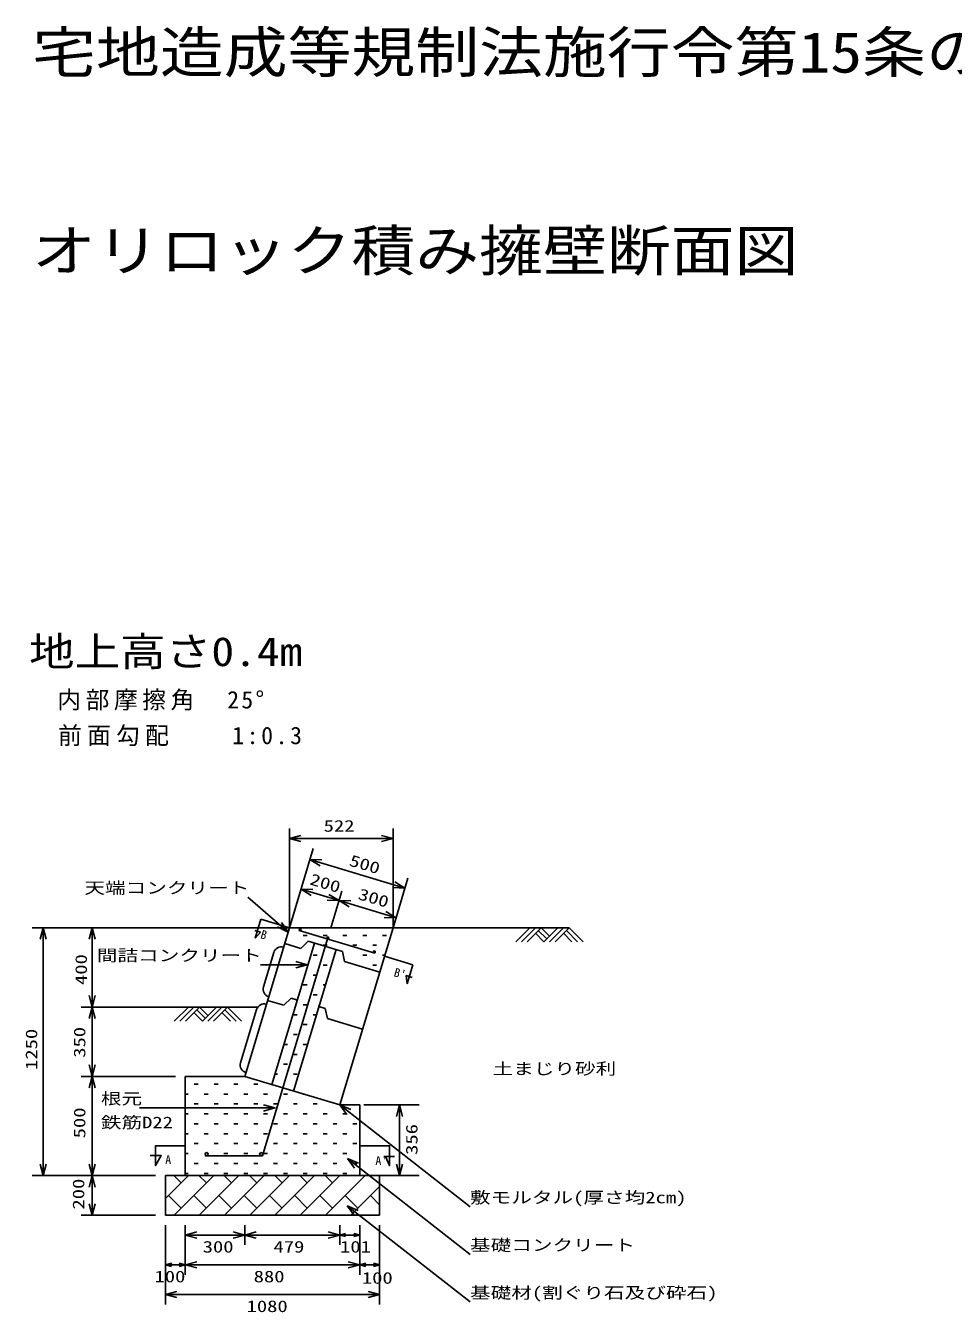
# Model space of a CAD drawing. Units: millimetres, scale not verified. Extents: x -10427 to 8480, y -7210 to 7278.
# Drawn here: x -10412 to -5735, y 790 to 7278 of the extents above; entities that cross this region are included whole.
import ezdxf
from ezdxf.enums import TextEntityAlignment as Align

# ---------------------------------------------------------------- set-up
doc = ezdxf.new("R2010")
doc.units = ezdxf.units.MM
doc.header["$LTSCALE"] = 40
doc.layers.add('0-0', color=7, linetype='Continuous')
doc.styles.add('ＭＳ ゴシック', font='')
doc.styles.get('ＭＳ ゴシック').set_extended_font_data('MS Gothic')

msp = doc.modelspace()

# ---------------------------------------------------------------- linework, layer by layer
at = {"layer": '0-0'}
for p, q in [((-9082.3, 2729.69), (-9082.3, 3229.7)), ((-9082.3, 3179.69), (-9024.35, 3195.22)), ((-9082.3, 3179.69), (-8560.01, 3179.69)), ((-9082.3, 3179.69), (-9024.35, 3164.16)), ((-8560.01, 3179.69), (-8617.97, 3195.22)), ((-8560.01, 3179.69), (-8617.97, 3164.16)), ((-8560.01, 2729.69), (-8560.01, 3229.7)), ((-9082.3, 2729.69), (-8962.05, 3129.69)), ((-8499.89, 2929.69), (-8978.89, 3073.69)), ((-8978.89, 3073.69), (-8918.92, 3071.88)), ((-8978.89, 3073.69), (-8927.86, 3042.14)), ((-9023.98, 2923.69), (-8964.01, 2921.88)), ((-9023.98, 2923.69), (-8972.95, 2892.13)), ((-8560.01, 2729.69), (-8484.86, 2979.69)), ((-8499.89, 2929.69), (-8559.86, 2931.51)), ((-8499.89, 2929.69), (-8550.92, 2961.25)), ((-9291.62, 2883.6), (-9089.21, 2706.73)), ((-8832.45, 2866.11), (-8892.42, 2867.93)), ((-8832.45, 2866.11), (-8883.48, 2897.67)), ((-8873.46, 2729.69), (-8818.06, 2914)), ((-8832.45, 2866.11), (-8772.48, 2864.3)), ((-8832.45, 2866.11), (-8781.42, 2834.56)), ((-8544.98, 2779.69), (-8596.01, 2811.25)), ((-9082.3, 2729.69), (-10380, 2729.69)), ((-10324.21, 2729.69), (-10339.74, 2671.74)), ((-10324.21, 2729.69), (-10308.68, 2671.74)), ((-10324.21, 2729.69), (-10324.21, 1479.69)), ((-10077.16, 2729.69), (-10092.69, 2671.74)), ((-10077.16, 2729.69), (-10061.63, 2671.74)), ((-10077.16, 2729.69), (-10077.16, 2329.69)), ((-9089.21, 2706.73), (-9143.07, 2733.17)), ((-9089.21, 2706.73), (-9122.63, 2756.56)), ((-8544.98, 2779.69), (-8604.95, 2781.51)), ((-8560.01, 2729.69), (-7671.72, 2729.69)), ((-7869.71, 2729.69), (-7940.42, 2658.98)), ((-7841.43, 2729.69), (-7912.14, 2658.98)), ((-7813.14, 2729.69), (-7883.85, 2658.98)), ((-7813.14, 2729.69), (-7770.72, 2687.27)), ((-7728.29, 2729.69), (-7799, 2658.98)), ((-7700, 2729.69), (-7770.71, 2658.98)), ((-7671.72, 2729.69), (-7742.43, 2658.98)), ((-7671.72, 2729.69), (-7601.01, 2658.98)), ((-9012.64, 2690.78), (-8992.64, 2690.78)), ((-8912.64, 2690.78), (-8892.64, 2690.78)), ((-8812.64, 2690.78), (-8792.64, 2690.78)), ((-8712.64, 2690.78), (-8692.64, 2690.78)), ((-8612.64, 2690.78), (-8592.64, 2690.78)), ((-7841.43, 2701.41), (-7799, 2658.98)), ((-7827.28, 2715.55), (-7784.86, 2673.12)), ((-7700, 2701.41), (-7657.58, 2658.98)), ((-7685.86, 2715.55), (-7629.29, 2658.98)), ((-8912.64, 2640.78), (-8892.64, 2640.78)), ((-8762.64, 2640.78), (-8742.64, 2640.78)), ((-8662.64, 2640.78), (-8642.64, 2640.78)), ((-8992.59, 2543), (-9050.54, 2558.53)), ((-8962.64, 2590.78), (-8942.64, 2590.78)), ((-8912.64, 2540.78), (-8892.64, 2540.78)), ((-8712.64, 2590.78), (-8692.64, 2590.78)), ((-8662.64, 2540.78), (-8642.64, 2540.78)), ((-8612.64, 2590.78), (-8601.77, 2590.78)), ((-8962.64, 2490.78), (-8942.64, 2490.78)), ((-9012.64, 2440.78), (-8992.64, 2440.78)), ((-8912.64, 2440.78), (-8900.61, 2440.78)), ((-10077.16, 2329.69), (-10092.69, 2387.65)), ((-10077.16, 2329.69), (-10061.63, 2387.65)), ((-9012.64, 2340.78), (-8992.64, 2340.78)), ((-8962.64, 2390.78), (-8942.64, 2390.78)), ((-9244.32, 2329.69), (-10132.95, 2329.69)), ((-10077.16, 2329.69), (-10092.69, 2271.74)), ((-10077.16, 2329.69), (-10061.63, 2271.74)), ((-9592.27, 2329.69), (-9662.98, 2258.98)), ((-9563.99, 2329.69), (-9634.7, 2258.98)), ((-9535.7, 2329.69), (-9606.41, 2258.98)), ((-9563.99, 2301.41), (-9521.56, 2258.98)), ((-9549.84, 2315.55), (-9507.42, 2273.12)), ((-9535.7, 2329.69), (-9493.28, 2287.26)), ((-9450.85, 2329.69), (-9521.56, 2258.98)), ((-9422.57, 2329.69), (-9493.28, 2258.98)), ((-9394.28, 2329.69), (-9464.99, 2258.98)), ((-9422.57, 2301.41), (-9380.14, 2258.98)), ((-9408.42, 2315.55), (-9351.86, 2258.98)), ((-9394.28, 2329.69), (-9323.57, 2258.98)), ((-9062.64, 2290.78), (-9042.64, 2290.78)), ((-8962.64, 2290.78), (-8945.71, 2290.78)), ((-9012.64, 2240.78), (-8992.64, 2240.78)), ((-8968.4, 2221.62), (-8966.5, 2221.62)), ((-9062.64, 2190.78), (-9042.64, 2190.78)), ((-9109.84, 2140.78), (-9092.64, 2140.78)), ((-9062.64, 2090.78), (-9042.64, 2090.78)), ((-9012.64, 2140.78), (-8992.64, 2140.78)), ((-10077.16, 1979.69), (-10092.69, 2037.65)), ((-10077.16, 1979.69), (-10061.63, 2037.65)), ((-9112.64, 2040.78), (-9092.64, 2040.78)), ((-9657.77, 1979.69), (-10132.95, 1979.69)), ((-10077.16, 1979.69), (-10092.69, 1921.74)), ((-10077.16, 1979.69), (-10061.63, 1921.74)), ((-9154.94, 1990.78), (-9142.64, 1990.78)), ((-9062.64, 1990.78), (-9042.64, 1990.78)), ((-9607.78, 1890.78), (-9592.64, 1890.78)), ((-9562.64, 1940.78), (-9542.64, 1940.78)), ((-9512.64, 1890.78), (-9492.64, 1890.78)), ((-9462.64, 1940.78), (-9442.64, 1940.78)), ((-9412.64, 1890.78), (-9392.64, 1890.78)), ((-9362.64, 1940.78), (-9342.64, 1940.78)), ((-9312.64, 1890.78), (-9292.64, 1890.78)), ((-9262.64, 1940.78), (-9242.64, 1940.78)), ((-9212.64, 1890.78), (-9192.64, 1890.78)), ((-9112.64, 1890.78), (-9092.64, 1890.78)), ((-9012.64, 1890.78), (-9012.01, 1890.78)), ((-9562.64, 1840.78), (-9542.64, 1840.78)), ((-9462.64, 1840.78), (-9442.64, 1840.78)), ((-9362.64, 1840.78), (-9342.64, 1840.78)), ((-9262.64, 1840.78), (-9242.64, 1840.78)), ((-9155.98, 1820.67), (-9213.93, 1836.2)), ((-9162.64, 1840.78), (-9142.64, 1840.78)), ((-9062.64, 1840.78), (-9042.64, 1840.78)), ((-8962.64, 1840.78), (-8942.64, 1840.78)), ((-8171.59, 1322.14), (-8828.78, 1835.69)), ((-8828.78, 1835.69), (-8773.55, 1812.24)), ((-8828.78, 1835.69), (-8792.67, 1787.77)), ((-8707.77, 1835.69), (-8427.78, 1835.69)), ((-8527.78, 1835.69), (-8543.3, 1777.74)), ((-8527.78, 1479.69), (-8527.78, 1835.69)), ((-8527.78, 1835.69), (-8512.25, 1777.74)), ((-9607.78, 1790.78), (-9592.64, 1790.78)), ((-9512.64, 1790.78), (-9492.64, 1790.78)), ((-9412.64, 1790.78), (-9392.64, 1790.78)), ((-9312.64, 1790.78), (-9292.64, 1790.78)), ((-9212.64, 1790.78), (-9192.64, 1790.78)), ((-9112.64, 1790.78), (-9092.64, 1790.78)), ((-9012.64, 1790.78), (-8992.64, 1790.78)), ((-8912.64, 1790.78), (-8892.64, 1790.78)), ((-8812.64, 1790.78), (-8792.64, 1790.78)), ((-9607.78, 1690.78), (-9592.64, 1690.78)), ((-9562.64, 1740.78), (-9542.64, 1740.78)), ((-9512.64, 1690.78), (-9492.64, 1690.78)), ((-9462.64, 1740.78), (-9442.64, 1740.78)), ((-9412.64, 1690.78), (-9392.64, 1690.78)), ((-9362.64, 1740.78), (-9342.64, 1740.78)), ((-9312.64, 1690.78), (-9292.64, 1690.78)), ((-9262.64, 1740.78), (-9242.64, 1740.78)), ((-9212.64, 1690.78), (-9192.64, 1690.78)), ((-9162.64, 1740.78), (-9142.64, 1740.78)), ((-9112.64, 1690.78), (-9092.64, 1690.78)), ((-9062.64, 1740.78), (-9042.64, 1740.78)), ((-9012.64, 1690.78), (-8992.64, 1690.78)), ((-8962.64, 1740.78), (-8942.64, 1740.78)), ((-8912.64, 1690.78), (-8892.64, 1690.78)), ((-8862.64, 1740.78), (-8842.64, 1740.78)), ((-8812.64, 1690.78), (-8792.64, 1690.78)), ((-8762.64, 1740.78), (-8742.64, 1740.78)), ((-9562.64, 1640.78), (-9542.64, 1640.78)), ((-9462.64, 1640.78), (-9442.64, 1640.78)), ((-9362.64, 1640.78), (-9342.64, 1640.78)), ((-9262.64, 1640.78), (-9242.64, 1640.78)), ((-9162.64, 1640.78), (-9142.64, 1640.78)), ((-9062.64, 1640.78), (-9042.64, 1640.78)), ((-8962.64, 1640.78), (-8942.64, 1640.78)), ((-8862.64, 1640.78), (-8842.64, 1640.78)), ((-8762.64, 1640.78), (-8742.64, 1640.78)), ((-9607.78, 1590.78), (-9592.64, 1590.78)), ((-9412.64, 1590.78), (-9392.64, 1590.78)), ((-9312.64, 1590.78), (-9292.64, 1590.78)), ((-9212.64, 1590.78), (-9192.64, 1590.78)), ((-9112.64, 1590.78), (-9092.64, 1590.78)), ((-9012.64, 1590.78), (-8992.64, 1590.78)), ((-8912.64, 1590.78), (-8892.64, 1590.78)), ((-8812.64, 1590.78), (-8792.64, 1590.78)), ((-8171.59, 1082.14), (-8789.89, 1565.3)), ((-8789.89, 1565.3), (-8734.66, 1541.85)), ((-8789.89, 1565.3), (-8753.78, 1517.38)), ((-10324.21, 1479.69), (-10339.74, 1537.65)), ((-10324.21, 1479.69), (-10308.68, 1537.65)), ((-10077.16, 1479.69), (-10092.69, 1537.65)), ((-10077.16, 1479.69), (-10061.63, 1537.65)), ((-9562.64, 1540.78), (-9542.64, 1540.78)), ((-9462.64, 1540.78), (-9442.64, 1540.78)), ((-9362.64, 1540.78), (-9342.64, 1540.78)), ((-9262.64, 1540.78), (-9242.64, 1540.78)), ((-9162.64, 1540.78), (-9142.64, 1540.78)), ((-9062.64, 1540.78), (-9042.64, 1540.78)), ((-8962.64, 1540.78), (-8942.64, 1540.78)), ((-8862.64, 1540.78), (-8842.64, 1540.78)), ((-8762.64, 1540.78), (-8742.64, 1540.78)), ((-8527.78, 1479.69), (-8543.3, 1537.65)), ((-8527.78, 1479.69), (-8512.25, 1537.65)), ((-9757.77, 1479.69), (-10380, 1479.69)), ((-10077.16, 1479.69), (-10092.69, 1421.74)), ((-10077.16, 1479.69), (-10061.63, 1421.74)), ((-9707.78, 1363.56), (-9591.64, 1479.69)), ((-9628.78, 1442.55), (-9665.91, 1479.69)), ((-9664.36, 1279.69), (-9464.36, 1479.69)), ((-9607.78, 1490.78), (-9592.64, 1490.78)), ((-9501.5, 1442.55), (-9538.64, 1479.69)), ((-9537.08, 1279.69), (-9337.08, 1479.69)), ((-9512.64, 1490.78), (-9492.64, 1490.78)), ((-9412.64, 1490.78), (-9392.64, 1490.78)), ((-9374.22, 1442.55), (-9411.36, 1479.69)), ((-9409.8, 1279.69), (-9209.8, 1479.69)), ((-9312.64, 1490.78), (-9292.64, 1490.78)), ((-9246.94, 1442.55), (-9284.08, 1479.69)), ((-9282.52, 1279.69), (-9082.52, 1479.69)), ((-9212.64, 1490.78), (-9192.64, 1490.78)), ((-9119.66, 1442.55), (-9156.8, 1479.69)), ((-9155.24, 1279.69), (-8955.24, 1479.69)), ((-9112.64, 1490.78), (-9092.64, 1490.78)), ((-8992.38, 1442.55), (-9029.52, 1479.69)), ((-9027.96, 1279.69), (-8827.96, 1479.69)), ((-9012.64, 1490.78), (-8992.64, 1490.78)), ((-8912.64, 1490.78), (-8892.64, 1490.78)), ((-8865.1, 1442.55), (-8902.24, 1479.69)), ((-8900.69, 1279.69), (-8700.69, 1479.69)), ((-8812.64, 1490.78), (-8792.64, 1490.78)), ((-8627.78, 1479.69), (-8427.78, 1479.69)), ((-9628.78, 1315.27), (-9692.42, 1378.91)), ((-9501.5, 1315.27), (-9565.14, 1378.91)), ((-9374.22, 1315.27), (-9437.86, 1378.91)), ((-9246.94, 1315.27), (-9310.58, 1378.91)), ((-9119.66, 1315.27), (-9183.3, 1378.91)), ((-8992.38, 1315.27), (-9056.02, 1378.91)), ((-8865.1, 1315.27), (-8928.74, 1378.91)), ((-8737.82, 1315.27), (-8801.46, 1378.91)), ((-8773.41, 1279.69), (-8627.78, 1425.32)), ((-8627.78, 1332.51), (-8674.18, 1378.92)), ((-10077.16, 1279.69), (-10092.69, 1337.65)), ((-10077.16, 1279.69), (-10061.63, 1337.65)), ((-8171.59, 842.14), (-8791.07, 1326.23)), ((-8791.07, 1326.23), (-8735.84, 1302.78)), ((-8791.07, 1326.23), (-8754.97, 1278.31)), ((-9757.77, 1279.69), (-10132.95, 1279.69)), ((-9707.78, 1229.69), (-9707.78, 829.69)), ((-9607.78, 1229.69), (-9607.78, 979.69)), ((-9607.78, 1179.69), (-9549.82, 1195.22)), ((-9607.78, 1179.69), (-9307.77, 1179.69)), ((-9607.78, 1179.69), (-9549.82, 1164.16)), ((-9307.77, 1179.69), (-9365.73, 1195.22)), ((-9307.77, 1179.69), (-9365.73, 1164.16)), ((-9307.77, 1229.69), (-9307.77, 1129.69)), ((-9307.77, 1179.69), (-9249.82, 1195.22)), ((-9307.77, 1179.69), (-9249.82, 1164.16)), ((-8828.86, 1179.69), (-8886.82, 1195.22)), ((-8828.86, 1179.69), (-8886.82, 1164.16)), ((-8828.86, 1229.69), (-8828.86, 1129.69)), ((-8828.86, 1179.69), (-8798.86, 1187.73)), ((-8828.86, 1179.69), (-8727.78, 1179.69)), ((-8727.78, 1179.69), (-8757.77, 1187.73)), ((-8727.78, 1179.69), (-8757.77, 1171.65)), ((-8727.78, 1229.69), (-8727.78, 979.69)), ((-8627.78, 1229.69), (-8627.78, 830.31)), ((-9707.78, 1029.69), (-9675.1, 1038.45)), ((-8727.78, 1029.69), (-8785.73, 1045.22)), ((-9707.78, 1029.69), (-9677.78, 1021.65)), ((-9607.78, 1029.69), (-9637.78, 1037.73)), ((-9607.78, 1029.69), (-9637.78, 1021.65)), ((-9607.78, 1029.69), (-9549.82, 1014.16)), ((-8727.78, 1029.69), (-8785.73, 1014.16)), ((-8727.78, 1029.69), (-8697.78, 1021.65)), ((-8727.78, 1029.69), (-8627.78, 1029.69)), ((-8627.78, 1029.69), (-8657.77, 1037.73)), ((-8627.78, 1029.69), (-8657.77, 1021.65)), ((-9707.78, 879.69), (-9649.82, 895.22)), ((-9707.78, 879.69), (-9649.82, 864.16)), ((-9707.78, 879.69), (-8637.77, 879.69)), ((-8627.78, 879.69), (-8685.73, 895.22)), ((-8627.78, 879.69), (-8685.73, 864.16))]:
    msp.add_line(p, q, dxfattribs=at)
at = {"layer": '0-0', "color": 2}
for p, q in [((-9307.77, 1979.69), (-9082.3, 2729.69)), ((-9082.3, 2729.69), (-8560.01, 2729.69)), ((-8828.78, 1835.69), (-8560.01, 2729.69)), ((-8987.78, 2661.43), (-9024.67, 2625.53)), ((-8987.78, 2661.43), (-8815.4, 2609.61)), ((-9213.65, 2431.73), (-9161.83, 2604.11)), ((-9170.66, 1938.47), (-8956.18, 2651.93)), ((-9106.25, 2650.05), (-9024.68, 2625.53)), ((-9061.49, 1905.65), (-8847, 2619.11)), ((-8815.4, 2609.61), (-8804.41, 2559.31)), ((-8804.41, 2559.31), (-8627.25, 2506.05)), ((-9192.62, 2362.75), (-9111.05, 2338.23)), ((-9074.15, 2374.13), (-9111.05, 2338.23)), ((-9074.15, 2374.13), (-9042.55, 2364.63)), ((-9328.81, 2048.66), (-9248.2, 2316.81)), ((-8933.37, 2331.81), (-8901.77, 2322.31)), ((-8901.77, 2322.31), (-8890.78, 2272.02)), ((-8890.78, 2272.02), (-8713.62, 2218.75)), ((-9607.78, 1479.69), (-9607.78, 1979.69)), ((-9707.78, 1479.69), (-9707.78, 1279.69)), ((-9707.78, 1479.69), (-8627.78, 1479.69)), ((-8627.78, 1479.69), (-8627.78, 1279.69)), ((-9707.78, 1279.69), (-8627.78, 1279.69))]:
    msp.add_line(p, q, dxfattribs=at)
at = {"layer": '0-0', "color": 3}
for p, q in [((-9225.95, 2772.88), (-9254.74, 2677.11)), ((-9082.3, 2729.69), (-9225.95, 2772.88)), ((-8603.3, 2585.69), (-8459.65, 2542.51)), ((-8459.65, 2542.51), (-8488.44, 2446.74))]:
    msp.add_line(p, q, dxfattribs=at)
at = {"layer": '0-0', "color": 5}
for p, q in [((-9219, 1579.69), (-8890.36, 2672.87)), ((-9034.18, 2716.1), (-8650.94, 2600.89)), ((-9507.77, 1579.69), (-9219, 1579.69))]:
    msp.add_line(p, q, dxfattribs=at)
at = {"layer": '0-0'}
for points in [[(-8544.98, 2779.69), (-8832.45, 2866.11), (-9023.98, 2923.69)], [(-9228.89, 2543), (-8992.59, 2543), (-9050.54, 2527.47)], [(-10077.16, 2329.69), (-10077.16, 1979.69), (-10077.16, 1479.69), (-10077.16, 1279.69)], [(-9838.53, 1820.67), (-9155.98, 1820.67), (-9213.93, 1805.14)], [(-9307.77, 1179.69), (-8828.86, 1179.69), (-8798.86, 1171.65)], [(-9707.78, 1029.69), (-9607.78, 1029.69), (-9549.82, 1045.22)], [(-9607.78, 1029.69), (-8727.78, 1029.69), (-8697.78, 1037.73)]]:
    msp.add_lwpolyline(points, dxfattribs=at)
at = {"layer": '0-0', "color": 3}
for points in [[(-9254.74, 2677.11), (-9228.61, 2706.36), (-9257.74, 2716.07)], [(-8488.44, 2446.74), (-8493.06, 2487.88), (-8463.93, 2478.17)], [(-9607.78, 1629.69), (-9757.78, 1629.69), (-9757.78, 1529.69), (-9729.04, 1580.52), (-9784.56, 1580.52)], [(-8727.78, 1629.69), (-8577.78, 1629.69), (-8577.78, 1529.69), (-8598.44, 1575.47), (-8553.01, 1575.47)]]:
    msp.add_lwpolyline(points, dxfattribs=at)
at = {"layer": '0-0', "color": 2}
for points in [[(-9607.78, 1979.69), (-9307.77, 1979.69), (-8828.78, 1835.69)], [(-8727.78, 1479.69), (-8727.78, 1835.69), (-8828.78, 1835.69)]]:
    msp.add_lwpolyline(points, dxfattribs=at)
at = {"layer": '0-0', "color": 5}
for centre, radius in [((-9027.95, 2719.45), 5), ((-8888.92, 2677.65), 5), ((-8654.29, 2607.12), 5), ((-9499.77, 1587.69), 8), ((-9224.93, 1587.69), 8)]:
    msp.add_circle(centre, radius, dxfattribs=at)
at = {"layer": '0-0', "color": 2}
for centre, start, end in [((-9123.52, 2592.59), 73.26749, 163.26782), ((-9175.34, 2420.21), 163.26799, 253.26781), ((-9209.89, 2305.3), 73.26825, 163.26799), ((-9290.5, 2037.15), 163.26799, 253.26778)]:
    msp.add_arc(centre, 40, start, end, dxfattribs=at)

# ---------------------------------------------------------------- texts
at = {"layer": '0-0', "color": 2, "style": 'ＭＳ ゴシック', "width": 1.15}
for s, p in [('宅地造成等規制法施行令第15条の規定に基づく建設大臣認定擁壁', (-10380, 6979.69)), ('オリロック積み擁壁断面図', (-10380, 5979.69))]:
    msp.add_text(s, height=205.3, dxfattribs=at).set_placement(p, align=Align.BOTTOM_LEFT)
at = {"layer": '0-0', "color": 3, "style": 'ＭＳ ゴシック', "width": 1.15}
msp.add_text('地上高さ0.4m', height=146.6, dxfattribs=at).set_placement((-10395.92, 4004.83), align=Align.BOTTOM_LEFT)
at = {"layer": '0-0', "style": 'ＭＳ ゴシック', "width": 1.3}
for s, p in [('522', (-8909.9, 3196.09)), ('天端コンクリート', (-10116.62, 2883.6)), ('間詰コンクリート', (-10053.89, 2543)), ('土まじり砂利', (-8058, 1971.93)), ('根元', (-10033.53, 1820.67)), ('鉄筋D22', (-10033.53, 1700.67)), ('敷モルタル(厚さ均2cm)', (-8171.59, 1322.14)), ('300', (-9519.99, 1073.73)), ('479', (-9162.8, 1073.73)), ('101', (-8827.04, 1073.73)), ('基礎コンクリート', (-8171.59, 1082.14)), ('100', (-9762.88, 923.71)), ('880', (-9262.81, 923.71)), ('100', (-8717.03, 916.57)), ('基礎材(割ぐり石及び砕石)', (-8171.59, 842.14)), ('1080', (-9298.53, 773.69))]:
    msp.add_text(s, height=58.65, dxfattribs=at).set_placement(p, align=Align.BOTTOM_LEFT)
for s, rotation, p in [('500', 343.268, (-8790.36, 3026.74)), ('200', 343.268, (-8989.59, 2932.1)), ('300', 343.268, (-8745.53, 2857.39)), ('400', 90, (-10086.26, 2440.53)), ('1250', 90, (-10336.78, 2012.3)), ('350', 90, (-10094.1, 2073.76)), ('500', 90, (-10094.1, 1667.48)), ('356', 90, (-8418.85, 1583.94)), ('200', 90, (-10099.54, 1308.48))]:
    msp.add_text(s, height=58.65, rotation=rotation, dxfattribs=at).set_placement(p, align=Align.BOTTOM_LEFT)
at = {"layer": '0-0', "color": 4, "style": 'ＭＳ ゴシック'}
for s, p in [('B', (-9235.89, 2665.09)), ("B'", (-8563.46, 2473.31))]:
    msp.add_text(s, height=43.99, rotation=343.268, dxfattribs=at).set_placement(p, align=Align.BOTTOM_LEFT)
for s, p in [('A', (-9708.85, 1525)), ("A'", (-8648.91, 1519.95))]:
    msp.add_text(s, height=43.99, dxfattribs=at).set_placement(p, align=Align.BOTTOM_LEFT)
at = {"layer": '0-0', "char_height": 87.98, "attachment_point": 7, "style": 'ＭＳ ゴシック'}
for s, insert in [('\\T1.19;\u3000内部摩擦角\u300025°', (-10395.92, 3824.83)), ('\\T1.22;\u3000前面勾配\u3000\u30001:0.3', (-10395.92, 3644.83))]:
    msp.add_mtext(s, dxfattribs=dict(at, insert=insert))

doc.saveas('drawing.dxf')
